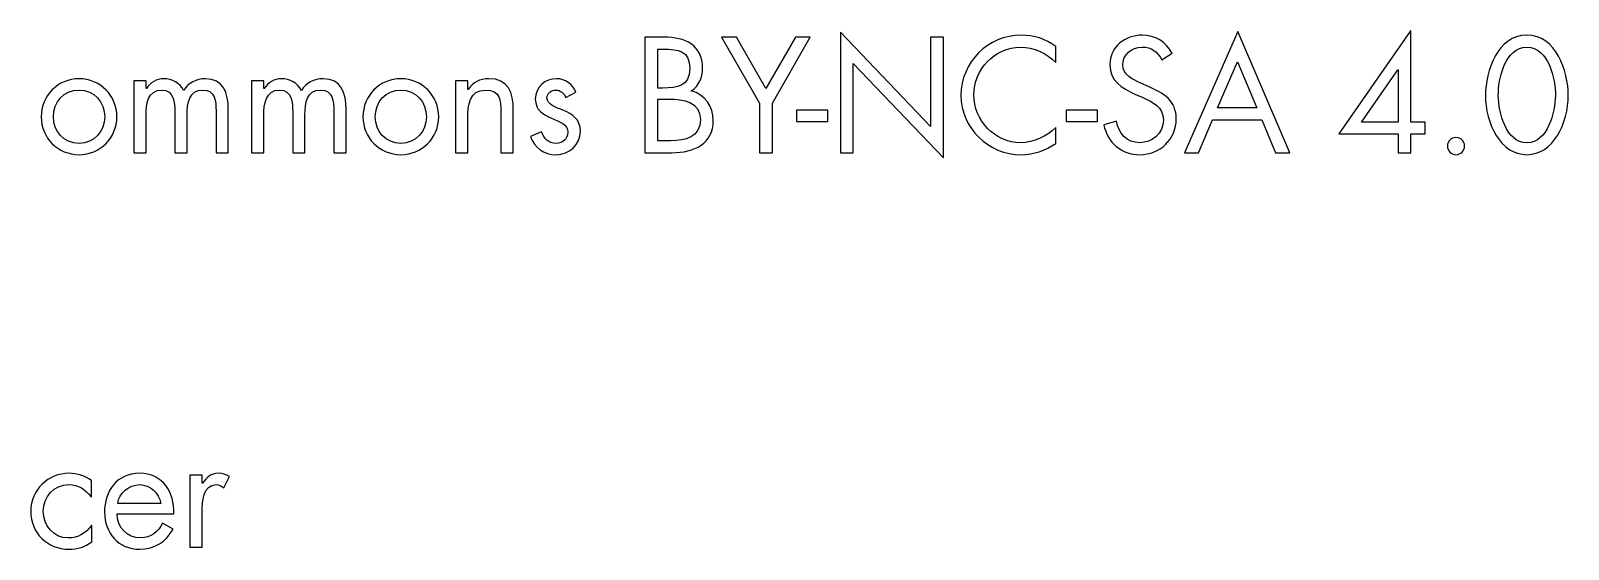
# Model space of a CAD drawing. Extents: x 150 to 6088, y 37 to 2750.
# Drawn here: x 5306 to 5907, y 1313 to 1516 of the extents above; entities that cross this region are included whole.
import ezdxf

# ---------------------------------------------------------------- set-up
doc = ezdxf.new("R2010")
doc.units = 0
doc.layers.add('00_Layout', color=7, linetype='CONTINUOUS')

msp = doc.modelspace()

# ---------------------------------------------------------------- linework, layer by layer
at = {"layer": '00_Layout', "color": 7}
for p, q in [((5658.095142, 1478.902049), (5622.831552, 1515.844893)), ((5622.831552, 1515.844893), (5622.831552, 1468.706776)), ((5778.219419, 1516.084801), (5757.349131, 1468.70676)), ((5798.549958, 1468.70676), (5778.219419, 1516.084801)), ((5845.808143, 1516.444633), (5817.741204, 1476.023373)), ((5845.927999, 1516.444633), (5845.808143, 1516.444633)), ((5845.927999, 1480.701196), (5845.927999, 1516.444633)), ((5553.863559, 1513.925795), (5546.426931, 1513.925795)), ((5546.426931, 1513.925795), (5546.426931, 1468.706776)), ((5551.464587, 1509.247972), (5553.443666, 1509.247972)), ((5551.464587, 1494.015016), (5551.464587, 1509.247972)), ((5582.23027, 1513.925795), (5576.413153, 1513.925795)), ((5576.413153, 1513.925795), (5591.226084, 1488.13776)), ((5593.744912, 1493.775146), (5582.23027, 1513.925795)), ((5605.259818, 1513.925795), (5593.744912, 1493.775146)), ((5596.263739, 1488.13776), (5611.076934, 1513.925795)), ((5611.076934, 1513.925795), (5605.259818, 1513.925795)), ((5663.132798, 1513.925795), (5658.095142, 1513.925795)), ((5658.095142, 1513.925795), (5658.095142, 1478.902049)), ((5663.132798, 1466.667716), (5663.132798, 1513.925795)), ((5707.032369, 1504.030373), (5707.032369, 1510.267488)), ((5891.267165, 1514.705425), (5891.267165, 1514.705425)), ((5891.267165, 1510.027602), (5891.267165, 1510.027602)), ((5627.869208, 1468.706776), (5627.869208, 1503.550605)), ((5627.869208, 1503.550605), (5663.132798, 1466.667716)), ((5748.533233, 1505.109882), (5752.551452, 1507.68869)), ((5770.363163, 1486.218646), (5778.099563, 1504.330236)), ((5778.099563, 1504.330236), (5785.656047, 1486.218646)), ((5826.557101, 1480.701196), (5840.770487, 1501.151723)), ((5840.770487, 1501.151723), (5840.890343, 1501.151723)), ((5840.890343, 1501.151723), (5840.890343, 1480.701196)), ((5325.129647, 1493.235397), (5325.129647, 1493.235397)), ((5351.337363, 1496.893703), (5346.539684, 1496.893703)), ((5346.539684, 1496.893703), (5346.539684, 1468.706776)), ((5351.337363, 1493.8351), (5351.337363, 1496.893703)), ((5351.457484, 1493.8351), (5351.337363, 1493.8351)), ((5397.39593, 1496.893703), (5392.598251, 1496.893703)), ((5392.598251, 1496.893703), (5392.598251, 1468.706776)), ((5397.39593, 1493.8351), (5397.39593, 1496.893703)), ((5397.51605, 1493.8351), (5397.39593, 1493.8351)), ((5450.951184, 1493.235397), (5450.951184, 1493.235397)), ((5477.159165, 1496.893703), (5472.361221, 1496.893703)), ((5472.361221, 1496.893703), (5472.361221, 1468.706776)), ((5477.159165, 1493.475267), (5477.159165, 1496.893703)), ((5477.279021, 1493.475267), (5477.159165, 1493.475267)), ((5515.421271, 1490.356736), (5519.43949, 1492.455751)), ((5553.383605, 1494.015016), (5551.464587, 1494.015016)), ((5738.038029, 1491.616134), (5740.796834, 1490.416701)), ((5743.315661, 1494.614757), (5740.317145, 1495.934151)), ((5378.684902, 1485.079183), (5378.684902, 1468.706776)), ((5383.482581, 1468.706776), (5383.482581, 1485.858803)), ((5424.743468, 1485.079183), (5424.743468, 1468.706776)), ((5429.541148, 1468.706776), (5429.541148, 1485.858803)), ((5494.910816, 1468.706776), (5494.910816, 1485.439016)), ((5551.464587, 1489.697026), (5555.842638, 1489.697026)), ((5551.464587, 1473.384599), (5551.464587, 1489.697026)), ((5591.226084, 1488.13776), (5591.226084, 1468.706776)), ((5596.263739, 1468.706776), (5596.263739, 1488.13776)), ((5605.61965, 1485.379035), (5605.61965, 1480.941083)), ((5617.913753, 1485.379035), (5605.61965, 1485.379035)), ((5617.913753, 1480.941083), (5617.913753, 1485.379035)), ((5711.110648, 1485.379035), (5711.110648, 1480.941083)), ((5723.405015, 1485.379035), (5711.110648, 1485.379035)), ((5723.405015, 1480.941083), (5723.405015, 1485.379035)), ((5785.656047, 1486.218646), (5770.363163, 1486.218646)), ((5351.337363, 1468.706776), (5351.337363, 1483.279994)), ((5362.612293, 1484.719351), (5362.612293, 1468.706776)), ((5367.409972, 1468.706776), (5367.409972, 1483.639827)), ((5397.39593, 1468.706776), (5397.39593, 1483.279994)), ((5408.67086, 1484.719351), (5408.67086, 1468.706776)), ((5413.468539, 1468.706776), (5413.468539, 1483.639827)), ((5477.159165, 1468.706776), (5477.159165, 1482.080561)), ((5490.113137, 1484.599389), (5490.113137, 1468.706776)), ((5605.61965, 1480.941083), (5617.913753, 1480.941083)), ((5711.110648, 1480.941083), (5723.405015, 1480.941083)), ((5730.781582, 1481.001074), (5725.863783, 1479.621698)), ((5762.86674, 1468.70676), (5768.324024, 1481.540823)), ((5768.324024, 1481.540823), (5787.635126, 1481.540823)), ((5787.635126, 1481.540823), (5792.972554, 1468.70676)), ((5840.890343, 1480.701196), (5826.557101, 1480.701196)), ((5851.505403, 1480.701196), (5845.927999, 1480.701196)), ((5851.505403, 1476.023373), (5851.505403, 1480.701196)), ((5505.945769, 1476.862989), (5501.687574, 1475.063826)), ((5556.502242, 1473.384599), (5551.464587, 1473.384599)), ((5707.032369, 1472.365082), (5707.032369, 1478.602171)), ((5817.741204, 1476.023373), (5840.890343, 1476.023373)), ((5840.890343, 1476.023373), (5840.890343, 1468.70676)), ((5845.927999, 1468.70676), (5845.927999, 1476.023373)), ((5845.927999, 1476.023373), (5851.505403, 1476.023373)), ((5863.559794, 1474.644024), (5863.559794, 1474.644024)), ((5325.129647, 1467.92713), (5325.129647, 1467.92713)), ((5346.539684, 1468.706776), (5351.337363, 1468.706776)), ((5362.612293, 1468.706776), (5367.409972, 1468.706776)), ((5378.684902, 1468.706776), (5383.482581, 1468.706776)), ((5392.598251, 1468.706776), (5397.39593, 1468.706776)), ((5408.67086, 1468.706776), (5413.468539, 1468.706776)), ((5424.743468, 1468.706776), (5429.541148, 1468.706776)), ((5450.951184, 1467.92713), (5450.951184, 1467.92713)), ((5472.361221, 1468.706776), (5477.159165, 1468.706776)), ((5490.113137, 1468.706776), (5494.910816, 1468.706776)), ((5546.426931, 1468.706776), (5556.922135, 1468.706776)), ((5591.226084, 1468.706776), (5596.263739, 1468.706776)), ((5622.831552, 1468.706776), (5627.869208, 1468.706776)), ((5757.349131, 1468.70676), (5762.86674, 1468.70676)), ((5792.972554, 1468.70676), (5798.549958, 1468.70676)), ((5840.890343, 1468.70676), (5845.927999, 1468.70676)), ((5373.287414, 1342.445053), (5368.48947, 1342.445053)), ((5368.48947, 1342.445053), (5368.48947, 1314.258125)), ((5373.287414, 1339.386476), (5373.287414, 1342.445053)), ((5381.683418, 1337.527332), (5383.96227, 1341.905304)), ((5329.987387, 1334.048942), (5329.987387, 1340.405993)), ((5373.40727, 1339.386476), (5373.287414, 1339.386476)), ((5329.867531, 1334.048942), (5329.987387, 1334.048942)), ((5357.094949, 1331.410179), (5340.242615, 1331.410179)), ((5330.167303, 1322.774171), (5330.047447, 1322.774171)), ((5330.167303, 1316.357166), (5330.167303, 1322.774171)), ((5340.002903, 1327.332059), (5362.132604, 1327.332059)), ((5361.892628, 1321.394822), (5357.814614, 1323.733733)), ((5373.287414, 1314.258125), (5373.287414, 1328.351602)), ((5368.48947, 1314.258125), (5373.287414, 1314.258125))]:
    msp.add_line(p, q, dxfattribs=at)
for points in [[(5553.443666, 1509.247972), (5559.620879, 1509.247972), (5563.93887, 1508.528307), (5563.93887, 1501.691462)], [(5568.976526, 1501.691462), (5568.976526, 1510.927173), (5562.079647, 1513.925795), (5553.863559, 1513.925795)], [(5693.538649, 1514.705441), (5680.584677, 1514.705441), (5669.969617, 1504.090354), (5669.969617, 1491.136356)], [(5675.007272, 1491.316272), (5675.007272, 1501.271648), (5683.163565, 1510.027591), (5693.238877, 1510.027591)], [(5693.238877, 1510.027591), (5698.456449, 1510.027591), (5703.434044, 1507.748661), (5707.032369, 1504.030373)], [(5707.032369, 1510.267488), (5703.014416, 1513.266111), (5698.576305, 1514.705441), (5693.538649, 1514.705441)], [(5740.856894, 1514.705425), (5734.139931, 1514.705425), (5728.202694, 1510.207518), (5728.202694, 1503.190783)], [(5733.24035, 1503.010867), (5733.24035, 1507.148941), (5736.71882, 1510.027602), (5740.736773, 1510.027602)], [(5740.736773, 1510.027602), (5744.575075, 1510.027602), (5746.734071, 1508.228439), (5748.533233, 1505.109882)], [(5752.551452, 1507.68869), (5750.15248, 1512.126616), (5745.89455, 1514.705425), (5740.856894, 1514.705425)], [(5891.267165, 1514.705425), (5879.812319, 1514.705425), (5875.074435, 1500.551994), (5875.074435, 1491.256302)], [(5880.112091, 1491.016431), (5879.992235, 1497.433436), (5882.75104, 1510.027602), (5891.267165, 1510.027602)], [(5907.45963, 1491.256302), (5907.45963, 1500.551994), (5902.721746, 1514.705425), (5891.267165, 1514.705425)], [(5891.267165, 1510.027602), (5899.783026, 1510.027602), (5902.54183, 1497.433436), (5902.421974, 1491.016431)], [(5728.202694, 1503.190783), (5728.202694, 1496.713771), (5732.760661, 1494.015027), (5738.038029, 1491.616134)], [(5325.129647, 1497.673323), (5316.853499, 1497.673323), (5310.316453, 1491.016421), (5310.316453, 1482.740245)], [(5339.942842, 1482.740245), (5339.942842, 1491.016421), (5333.405796, 1497.673323), (5325.129647, 1497.673323)], [(5358.234242, 1497.673323), (5355.355582, 1497.673323), (5352.95661, 1496.174038), (5351.457484, 1493.8351)], [(5366.030702, 1492.9955), (5364.531312, 1495.934141), (5361.532795, 1497.673323), (5358.234242, 1497.673323)], [(5374.486767, 1497.673323), (5371.068358, 1497.673323), (5367.709744, 1496.114057), (5366.030702, 1492.9955)], [(5383.482581, 1485.858803), (5383.482581, 1491.796067), (5381.683418, 1497.673323), (5374.486767, 1497.673323)], [(5404.292809, 1497.673323), (5401.414148, 1497.673323), (5399.015176, 1496.174038), (5397.51605, 1493.8351)], [(5412.089269, 1492.9955), (5410.589878, 1495.934141), (5407.591362, 1497.673323), (5404.292809, 1497.673323)], [(5420.545334, 1497.673323), (5417.126925, 1497.673323), (5413.768576, 1496.114057), (5412.089269, 1492.9955)], [(5429.541148, 1485.858803), (5429.541148, 1491.796067), (5427.741985, 1497.673323), (5420.545334, 1497.673323)], [(5450.951184, 1497.673323), (5442.675036, 1497.673323), (5436.137989, 1491.016421), (5436.137989, 1482.740245)], [(5465.764379, 1482.740245), (5465.764379, 1491.016421), (5459.227333, 1497.673323), (5450.951184, 1497.673323)], [(5485.315193, 1497.673323), (5481.836988, 1497.673323), (5479.2581, 1496.174038), (5477.279021, 1493.475267)], [(5494.910816, 1485.439016), (5494.910816, 1492.035937), (5493.111653, 1497.673323), (5485.315193, 1497.673323)], [(5511.942802, 1497.673323), (5507.385099, 1497.673323), (5503.546797, 1494.43483), (5503.546797, 1489.697026)], [(5519.43949, 1492.455751), (5518.180076, 1495.394392), (5515.181295, 1497.673323), (5511.942802, 1497.673323)], [(5563.93887, 1501.691462), (5563.93887, 1494.674727), (5559.081131, 1494.015016), (5553.383605, 1494.015016)], [(5564.538415, 1492.875564), (5567.596991, 1494.914598), (5568.976526, 1498.033155), (5568.976526, 1501.691462)], [(5740.317145, 1495.934151), (5737.258568, 1497.313501), (5733.24035, 1499.112664), (5733.24035, 1503.010867)], [(5315.114132, 1482.800226), (5315.114132, 1488.497593), (5319.19241, 1493.235397), (5325.129647, 1493.235397)], [(5325.129647, 1493.235397), (5331.066884, 1493.235397), (5335.144899, 1488.497593), (5335.144899, 1482.800226)], [(5351.337363, 1483.279994), (5351.337363, 1487.53803), (5351.937172, 1493.235397), (5357.574637, 1493.235397)], [(5357.574637, 1493.235397), (5362.1924, 1493.235397), (5362.612293, 1488.197715), (5362.612293, 1484.719351)], [(5367.409972, 1483.639827), (5367.409972, 1487.897863), (5368.009781, 1493.235397), (5373.527126, 1493.235397)], [(5373.527126, 1493.235397), (5378.444925, 1493.235397), (5378.684902, 1488.737463), (5378.684902, 1485.079183)], [(5397.39593, 1483.279994), (5397.39593, 1487.53803), (5397.995739, 1493.235397), (5403.633204, 1493.235397)], [(5403.633204, 1493.235397), (5408.250967, 1493.235397), (5408.67086, 1488.197715), (5408.67086, 1484.719351)], [(5413.468539, 1483.639827), (5413.468539, 1487.897863), (5414.068348, 1493.235397), (5419.585692, 1493.235397)], [(5419.585692, 1493.235397), (5424.503492, 1493.235397), (5424.743468, 1488.737463), (5424.743468, 1485.079183)], [(5440.935933, 1482.800226), (5440.935933, 1488.497593), (5445.013947, 1493.235397), (5450.951184, 1493.235397)], [(5450.951184, 1493.235397), (5456.888421, 1493.235397), (5460.966436, 1488.497593), (5460.966436, 1482.800226)], [(5477.159165, 1482.080561), (5477.159165, 1487.118217), (5477.578793, 1493.235397), (5484.1759, 1493.235397)], [(5484.1759, 1493.235397), (5489.753304, 1493.235397), (5490.113137, 1489.157277), (5490.113137, 1484.599389)], [(5508.104764, 1490.116839), (5508.104764, 1491.916002), (5509.903927, 1493.235397), (5511.582969, 1493.235397)], [(5511.582969, 1493.235397), (5513.322336, 1493.235397), (5514.761667, 1491.856021), (5515.421271, 1490.356736)], [(5573.1146, 1481.300915), (5573.1146, 1486.69843), (5569.935903, 1491.556169), (5564.538415, 1492.875564)], [(5669.969617, 1491.136356), (5669.969617, 1478.302319), (5680.764593, 1467.92713), (5693.538649, 1467.92713)], [(5693.358733, 1472.604953), (5683.223625, 1472.604953), (5675.007272, 1481.360896), (5675.007272, 1491.316272)], [(5754.170698, 1481.900656), (5754.170698, 1489.097307), (5749.192838, 1492.035948), (5743.315661, 1494.614757)], [(5875.074435, 1491.256302), (5875.074435, 1480.101493), (5880.951877, 1467.92714), (5891.267165, 1467.92714)], [(5891.267165, 1467.92714), (5901.582188, 1467.92714), (5907.45963, 1480.101493), (5907.45963, 1491.256302)], [(5503.546797, 1489.697026), (5503.546797, 1480.821147), (5516.260792, 1482.980143), (5516.260792, 1476.683073)], [(5514.641546, 1485.199119), (5511.343257, 1486.578468), (5508.104764, 1487.53803), (5508.104764, 1490.116839)], [(5521.178592, 1477.10286), (5521.178592, 1481.840664), (5517.940099, 1483.819769), (5514.641546, 1485.199119)], [(5555.842638, 1489.697026), (5561.359982, 1489.697026), (5568.076944, 1488.677509), (5568.076944, 1481.660748)], [(5740.796834, 1490.416701), (5744.994968, 1488.497577), (5749.133043, 1486.698414), (5749.133043, 1481.420861)], [(5891.267165, 1472.604964), (5882.930956, 1472.604964), (5880.232212, 1484.659381), (5880.112091, 1491.016431)], [(5902.421974, 1491.016431), (5902.301853, 1484.659381), (5899.603109, 1472.604964), (5891.267165, 1472.604964)], [(5310.316453, 1482.740245), (5310.316453, 1474.464097), (5316.913294, 1467.92713), (5325.129647, 1467.92713)], [(5325.129647, 1472.365082), (5319.19241, 1472.365082), (5315.114132, 1477.042905), (5315.114132, 1482.800226)], [(5335.144899, 1482.800226), (5335.144899, 1477.042905), (5331.066884, 1472.365082), (5325.129647, 1472.365082)], [(5325.129647, 1467.92713), (5333.345736, 1467.92713), (5339.942842, 1474.464097), (5339.942842, 1482.740245)], [(5436.137989, 1482.740245), (5436.137989, 1474.464097), (5442.735096, 1467.92713), (5450.951184, 1467.92713)], [(5450.951184, 1472.365082), (5445.013947, 1472.365082), (5440.935933, 1477.042905), (5440.935933, 1482.800226)], [(5460.966436, 1482.800226), (5460.966436, 1477.042905), (5456.888421, 1472.365082), (5450.951184, 1472.365082)], [(5450.951184, 1467.92713), (5459.167273, 1467.92713), (5465.764379, 1474.464097), (5465.764379, 1482.740245)], [(5568.076944, 1481.660748), (5568.076944, 1474.763948), (5562.139707, 1473.384599), (5556.502242, 1473.384599)], [(5556.922135, 1468.706776), (5565.857889, 1468.706776), (5573.1146, 1472.305101), (5573.1146, 1481.300915)], [(5725.863783, 1479.621698), (5727.303113, 1472.604964), (5732.700601, 1467.92714), (5739.957312, 1467.92714)], [(5739.837192, 1472.604964), (5734.979452, 1472.604964), (5731.441187, 1476.383205), (5730.781582, 1481.001074)], [(5749.133043, 1481.420861), (5749.133043, 1476.323224), (5744.694931, 1472.604964), (5739.837192, 1472.604964)], [(5739.957312, 1467.92714), (5747.813568, 1467.92714), (5754.170698, 1473.984313), (5754.170698, 1481.900656)], [(5501.687574, 1475.063826), (5503.186965, 1470.625874), (5506.905146, 1467.92713), (5511.64303, 1467.92713)], [(5511.70309, 1472.365082), (5508.524393, 1472.365082), (5507.145123, 1474.2242), (5505.945769, 1476.862989)], [(5511.64303, 1467.92713), (5516.860602, 1467.92713), (5521.178592, 1471.765353), (5521.178592, 1477.10286)], [(5516.260792, 1476.683073), (5516.260792, 1474.104264), (5514.281713, 1472.365082), (5511.70309, 1472.365082)], [(5707.032369, 1478.602171), (5703.434044, 1475.003846), (5698.456449, 1472.604953), (5693.358733, 1472.604953)], [(5863.559794, 1474.644024), (5861.700835, 1474.644024), (5860.201445, 1473.144712), (5860.201445, 1471.34555)], [(5866.918407, 1471.34555), (5866.918407, 1473.144712), (5865.419017, 1474.644024), (5863.559794, 1474.644024)], [(5693.538649, 1467.92713), (5698.336593, 1467.92713), (5703.134272, 1469.546376), (5707.032369, 1472.365082)], [(5860.201445, 1471.34555), (5860.201445, 1469.486406), (5861.700835, 1467.92714), (5863.559794, 1467.92714)], [(5863.559794, 1467.92714), (5865.419017, 1467.92714), (5866.918407, 1469.486406), (5866.918407, 1471.34555)], [(5321.29161, 1343.224699), (5313.015461, 1343.224699), (5306.238438, 1336.747713), (5306.238438, 1328.351602)], [(5329.987387, 1340.405993), (5327.468559, 1342.205155), (5324.350187, 1343.224699), (5321.29161, 1343.224699)], [(5348.75874, 1343.224699), (5339.942842, 1343.224699), (5335.085103, 1336.327899), (5335.085103, 1327.99177)], [(5362.132604, 1327.332059), (5362.612293, 1335.728169), (5357.814614, 1343.224699), (5348.75874, 1343.224699)], [(5379.644279, 1343.224699), (5376.525907, 1343.224699), (5375.086576, 1341.605452), (5373.40727, 1339.386476)], [(5383.96227, 1341.905304), (5382.583, 1342.68495), (5381.263525, 1343.224699), (5379.644279, 1343.224699)], [(5311.156238, 1328.351602), (5311.156238, 1333.988988), (5315.294313, 1338.786746), (5321.111694, 1338.786746)], [(5321.111694, 1338.786746), (5324.889935, 1338.786746), (5327.648475, 1336.867648), (5329.867531, 1334.048942)], [(5340.242615, 1331.410179), (5340.842424, 1335.488272), (5344.680726, 1338.786746), (5348.8188, 1338.786746)], [(5348.8188, 1338.786746), (5353.01667, 1338.786746), (5356.435079, 1335.488272), (5357.094949, 1331.410179)], [(5373.287414, 1328.351602), (5373.287414, 1332.009909), (5373.527126, 1338.786746), (5378.804758, 1338.786746)], [(5378.804758, 1338.786746), (5380.064172, 1338.786746), (5380.723777, 1338.187043), (5381.683418, 1337.527332)], [(5306.238438, 1328.351602), (5306.238438, 1319.835556), (5312.715424, 1313.478506), (5321.23155, 1313.478506)], [(5320.871717, 1317.916432), (5314.99454, 1317.916432), (5311.156238, 1322.774171), (5311.156238, 1328.351602)], [(5330.047447, 1322.774171), (5327.708536, 1319.715594), (5324.889935, 1317.916432), (5320.871717, 1317.916432)], [(5335.085103, 1327.99177), (5335.085103, 1319.895511), (5340.482591, 1313.478506), (5348.878596, 1313.478506)], [(5349.238428, 1317.916432), (5343.781144, 1317.916432), (5340.062698, 1322.114487), (5340.002903, 1327.332059)], [(5357.814614, 1323.733733), (5355.955391, 1320.375305), (5353.316707, 1317.916432), (5349.238428, 1317.916432)], [(5348.878596, 1313.478506), (5354.635917, 1313.478506), (5359.193884, 1316.357166), (5361.892628, 1321.394822)], [(5321.23155, 1313.478506), (5324.589899, 1313.478506), (5327.408763, 1314.498022), (5330.167303, 1316.357166)]]:
    msp.add_open_spline(points, degree=3, dxfattribs=at)

doc.saveas('drawing.dxf')
